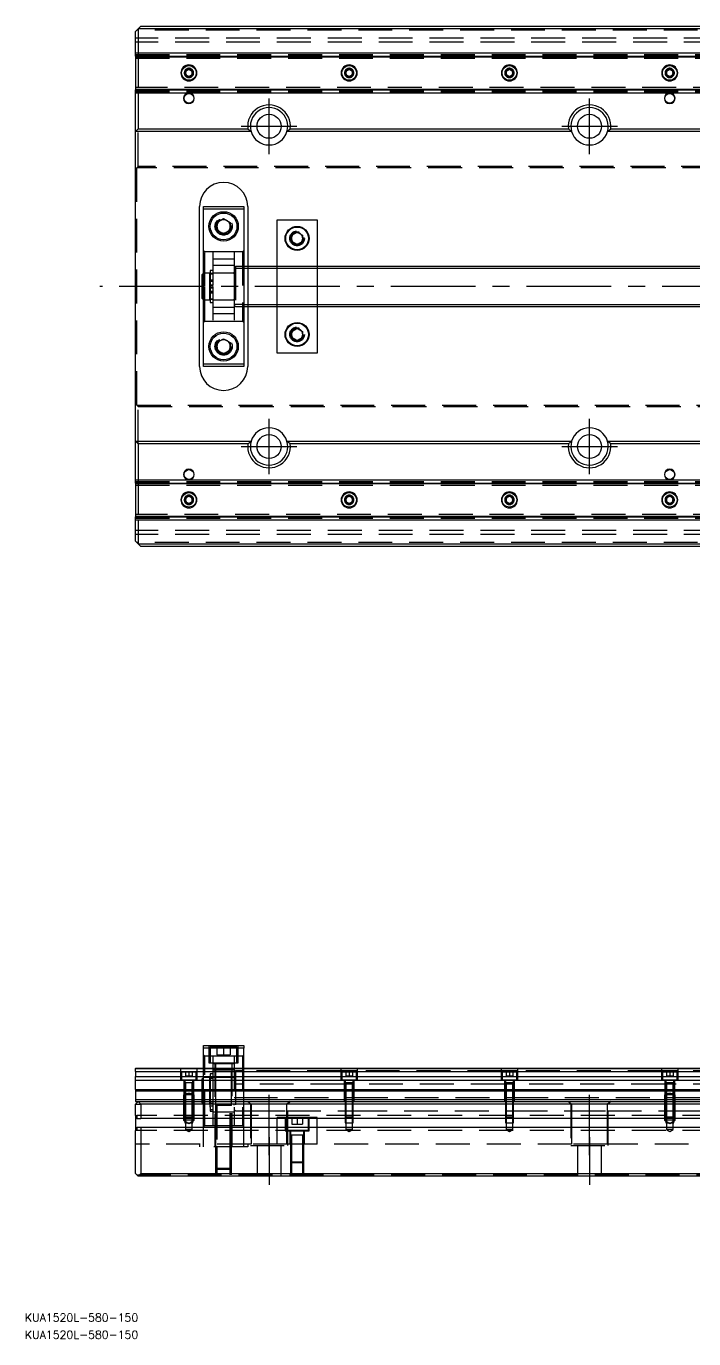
# Model space of a CAD drawing. Extents: x -41 to 914, y -394 to 111.
# Drawn here: x -40.9 to 209, y -394.4 to 97.5 of the extents above; entities that cross this region are included whole.
import ezdxf

# ---------------------------------------------------------------- set-up
doc = ezdxf.new("R2010")
doc.units = 0
doc.linetypes.add('CENTER', pattern=[50.8, 31.75, -6.35, 6.35, -6.35])
doc.linetypes.add('DASHED', pattern=[19.05, 12.7, -6.35])
doc.layers.get('0').update_dxf_attribs({"linetype": 'CONTINUOUS'})
doc.layers.add('CENTER', color=1, linetype='CENTER')
doc.styles.get("Standard").update_dxf_attribs({"font": 'txt.shx', "height": 3, "bigfont": 'bigfont.shx'})

# ---------------------------------------------------------------- blocks, each defined once
blk = doc.blocks.new('*U2')
at = {"color": 7, "linetype": 'CONTINUOUS'}
blk.add_text('KUA1520L-580-150', height=3, dxfattribs=at).set_placement((-41.41, -394.38))
blk = doc.blocks.new('*U3')
at = {"color": 7, "linetype": 'CONTINUOUS'}
blk.add_text('KUA1520L-580-150', height=3, dxfattribs=at).set_placement((-41.41, -387.95))

msp = doc.modelspace()

# ---------------------------------------------------------------- linework, layer by layer
at = {"color": 7, "linetype": 'CONTINUOUS'}
for p, q in [((1, 96.5), (0, 95.5)), ((0, 87.5), (0, 95.5)), ((2, 97.5), (1, 96.5)), ((1, 96.5), (1, 87.5)), ((215, 96.5), (1, 96.5)), ((2, 97.5), (215, 97.5)), ((0, 86.32), (0, 87.5)), ((0, 87.5), (215, 87.5)), ((0, 86.32), (215, 86.32)), ((0, 86.32), (0, 86.1)), ((0, 86.1), (0, 73.9)), ((0, 86.1), (215, 86.1)), ((18.75, 80.72), (20, 81.44)), ((18.75, 79.28), (18.75, 80.72)), ((20, 78.56), (18.75, 79.28)), ((20, 81.44), (21.25, 80.72)), ((21.25, 79.28), (20, 78.56)), ((21.25, 80.72), (21.25, 79.28)), ((78.75, 80.72), (80, 81.44)), ((78.75, 79.28), (78.75, 80.72)), ((80, 78.56), (78.75, 79.28)), ((80, 81.44), (81.25, 80.72)), ((81.25, 79.28), (80, 78.56)), ((81.25, 80.72), (81.25, 79.28)), ((138.75, 80.72), (140, 81.44)), ((138.75, 79.28), (138.75, 80.72)), ((140, 78.56), (138.75, 79.28)), ((140, 81.44), (141.25, 80.72)), ((141.25, 79.28), (140, 78.56)), ((141.25, 80.72), (141.25, 79.28)), ((198.75, 80.72), (200, 81.44)), ((198.75, 79.28), (198.75, 80.72)), ((200, 78.56), (198.75, 79.28)), ((200, 81.44), (201.25, 80.72)), ((201.25, 79.28), (200, 78.56)), ((201.25, 80.72), (201.25, 79.28)), ((0, 73.9), (215, 73.9)), ((0, 73.9), (0, 73.68)), ((0, 72.5), (0, 73.68)), ((0, 73.68), (215, 73.68)), ((0, 58), (0, 72.5)), ((0, 72.5), (215, 72.5)), ((1, 72.5), (1, 59)), ((0, 58), (1, 59)), ((0, -58), (0, 58)), ((43.29, 58), (0, 58)), ((1, 59), (42.06, 59)), ((42.06, 59), (43.29, 58)), ((56.71, 58), (57.94, 59)), ((163.29, 58), (56.71, 58)), ((57.94, 59), (162.06, 59)), ((163.29, 58), (162.06, 59)), ((176.71, 58), (177.94, 59)), ((215, 58), (176.71, 58)), ((177.94, 59), (215, 59)), ((24, -30), (24, 30)), ((25.5, 29), (25.5, 30)), ((25.5, 30), (40.5, 30)), ((40.5, 30), (40.5, 29)), ((42, 30), (42, 7.5)), ((25.5, -29), (25.5, 29)), ((40.5, 29), (25.5, 29)), ((30.5, 23.94), (33, 25.39)), ((33, 25.39), (35.5, 23.94)), ((40.5, 29), (40.5, -29)), ((53, 7.5), (53, 25)), ((53, 25), (68, 25)), ((68, 25), (68, 7.5)), ((30.5, 21.06), (30.5, 23.94)), ((33, 19.61), (30.5, 21.06)), ((35.5, 21.06), (33, 19.61)), ((35.5, 23.94), (35.5, 21.06)), ((58.5, 19.15), (60.5, 20.31)), ((60.5, 20.31), (62.5, 19.15)), ((58.5, 16.85), (58.5, 19.15)), ((60.5, 15.69), (58.5, 16.85)), ((62.5, 16.85), (60.5, 15.69)), ((62.5, 19.15), (62.5, 16.85)), ((25.5, 5), (25, 4.5)), ((215, 7.5), (40.5, 7.5)), ((25, -4.5), (25, 4.5)), ((25, -4.5), (25.5, -5)), ((40.5, -7.5), (215, -7.5)), ((42, -7.5), (42, -30)), ((53, -25), (53, -7.5)), ((68, -7.5), (68, -25)), ((30.5, -21.06), (33, -19.61)), ((33, -19.61), (35.5, -21.06)), ((58.5, -16.85), (60.5, -15.69)), ((58.5, -19.15), (58.5, -16.85)), ((60.5, -20.31), (58.5, -19.15)), ((60.5, -15.69), (62.5, -16.85)), ((62.5, -19.15), (60.5, -20.31)), ((62.5, -16.85), (62.5, -19.15)), ((30.5, -23.94), (30.5, -21.06)), ((33, -25.39), (30.5, -23.94)), ((35.5, -23.94), (33, -25.39)), ((35.5, -21.06), (35.5, -23.94)), ((25.5, -30), (25.5, -29)), ((25.5, -29), (40.5, -29)), ((40.5, -29), (40.5, -30)), ((68, -25), (53, -25)), ((40.5, -30), (25.5, -30)), ((0, -58), (43.29, -58)), ((1, -59), (0, -58)), ((0, -72.5), (0, -58)), ((42.06, -59), (1, -59)), ((1, -59), (1, -72.5)), ((42.06, -59), (43.29, -58)), ((56.71, -58), (163.29, -58)), ((57.94, -59), (56.71, -58)), ((162.06, -59), (57.94, -59)), ((162.06, -59), (163.29, -58)), ((176.71, -58), (215, -58)), ((177.94, -59), (176.71, -58)), ((215, -59), (177.94, -59)), ((0, -73.68), (0, -72.5)), ((0, -72.5), (215, -72.5)), ((0, -73.68), (0, -73.9)), ((0, -73.68), (215, -73.68)), ((0, -73.9), (0, -86.1)), ((0, -73.9), (215, -73.9)), ((18.75, -79.28), (20, -78.56)), ((20, -78.56), (21.25, -79.28)), ((78.75, -79.28), (80, -78.56)), ((80, -78.56), (81.25, -79.28)), ((138.75, -79.28), (140, -78.56)), ((140, -78.56), (141.25, -79.28)), ((198.75, -79.28), (200, -78.56)), ((200, -78.56), (201.25, -79.28)), ((18.75, -80.72), (18.75, -79.28)), ((20, -81.44), (18.75, -80.72)), ((21.25, -80.72), (20, -81.44)), ((21.25, -79.28), (21.25, -80.72)), ((78.75, -80.72), (78.75, -79.28)), ((80, -81.44), (78.75, -80.72)), ((81.25, -80.72), (80, -81.44)), ((81.25, -79.28), (81.25, -80.72)), ((138.75, -80.72), (138.75, -79.28)), ((140, -81.44), (138.75, -80.72)), ((141.25, -80.72), (140, -81.44)), ((141.25, -79.28), (141.25, -80.72)), ((198.75, -80.72), (198.75, -79.28)), ((200, -81.44), (198.75, -80.72)), ((201.25, -80.72), (200, -81.44)), ((201.25, -79.28), (201.25, -80.72)), ((0, -86.1), (0, -86.32)), ((0, -86.1), (215, -86.1)), ((0, -87.5), (0, -86.32)), ((0, -86.32), (215, -86.32)), ((0, -95.5), (0, -87.5)), ((0, -87.5), (215, -87.5)), ((1, -87.5), (1, -96.5)), ((0, -95.5), (1, -96.5)), ((1, -96.5), (2, -97.5)), ((1, -96.5), (215, -96.5)), ((215, -97.5), (2, -97.5)), ((25.5, -285.51), (25.5, -284.51)), ((25.5, -284.51), (40.5, -284.51)), ((40.5, -284.51), (40.5, -285.51)), ((25.5, -293.01), (25.5, -285.51)), ((40.5, -285.51), (25.5, -285.51)), ((40.5, -293.01), (40.5, -285.51)), ((0, -293.01), (0, -293.14)), ((0, -293.01), (221.5, -293.01)), ((0, -293.14), (221.5, -293.14)), ((0, -294.22), (0, -293.14)), ((0, -294.22), (221.5, -294.22)), ((0, -294.22), (0, -296.09)), ((0, -297.44), (0, -296.09)), ((0, -296.09), (221.5, -296.09)), ((0, -300.92), (0, -297.44)), ((0, -297.44), (221.5, -297.44)), ((0, -300.92), (221.5, -300.92)), ((0, -300.92), (0, -301.51)), ((0, -301.51), (0, -304.71)), ((0, -301.51), (221.5, -301.51)), ((0, -304.71), (580, -304.71)), ((0, -304.71), (0, -305.51)), ((0, -306.51), (1, -305.51)), ((0, -305.51), (1, -305.51)), ((0, -310.66), (0, -306.51)), ((1, -305.51), (579, -305.51)), ((1, -305.51), (2, -306.51)), ((2, -306.51), (2, -311.81)), ((578, -306.51), (2, -306.51)), ((0, -310.66), (0, -311.81)), ((0, -310.66), (0.5, -310.66)), ((0, -311.81), (0, -315.21)), ((0.5, -311.81), (0, -311.81)), ((0.5, -310.66), (0.5, -311.81)), ((0.5, -311.81), (2, -311.81)), ((578, -311.81), (2, -311.81)), ((0, -315.21), (0, -316.36)), ((0, -315.21), (0.5, -315.21)), ((0.5, -316.36), (0, -316.36)), ((0, -332.51), (0, -316.36)), ((2, -315.21), (0.5, -315.21)), ((0.5, -315.21), (0.5, -316.36)), ((578, -315.21), (2, -315.21)), ((2, -315.21), (2, -332.51)), ((1, -333.51), (0, -332.51)), ((2, -332.51), (1, -333.51)), ((579, -333.51), (1, -333.51)), ((2, -332.51), (578, -332.51))]:
    msp.add_line(p, q, dxfattribs=at)
at = {"color": 3, "linetype": 'DASHED'}
for p, q in [((229.5, 96), (0.5, 96)), ((580, 93), (0, 93)), ((580, 91.5), (0, 91.5)), ((0, 86.91), (215, 86.91)), ((0, 86.7), (580, 86.7)), ((0, 86.26), (221.5, 86.26)), ((0, 85.5), (221.5, 85.5)), ((1, 87.5), (1, 72.5)), ((21.48, 80.26), (21.5, 80)), ((78.5, 80), (78.52, 80.22)), ((138.5, 80), (138.52, 80.22)), ((198.5, 80), (198.52, 80.22)), ((221.5, 74.5), (0, 74.5)), ((0, 73.74), (221.5, 73.74)), ((0, 73.3), (580, 73.3)), ((0, 73.09), (215, 73.09)), ((1, 45), (1, 59)), ((1, 45), (0.5, 44.5)), ((0.5, -44.5), (0.5, 44.5)), ((579.5, 44.5), (0.5, 44.5)), ((579, 45), (1, 45)), ((35.98, 22.86), (36, 22.5)), ((62.98, 18.29), (63, 18)), ((26, 13), (25.5, 13.5)), ((29, 13), (26, 13)), ((26, 0), (26, 13)), ((37, 13), (29, 13)), ((29, 13), (29, 0)), ((37, 10.2), (29, 10.2)), ((40, 13), (37, 13)), ((37, 13), (37, 0)), ((40.5, 13.5), (40, 13)), ((40, 13), (40, -13)), ((27.85, 5), (25.5, 5)), ((27.85, -5), (27.85, 5)), ((29, 6), (28, 6)), ((28, 6), (28, -6)), ((37, 7.8), (29, 7.8)), ((36.7, 5), (29, 5)), ((37, 5), (36.7, 5)), ((37.5, 7.5), (37, 7)), ((40.5, 6.75), (37, 6.75)), ((40.5, 7.5), (37.5, 7.5)), ((37.5, 7.5), (37.5, -7.5)), ((42, 7.5), (42, 2.5)), ((53, 2.5), (53, 7.5)), ((68, 7.5), (68, 2.5)), ((26, -13), (26, 0)), ((28, 4.8), (27.85, 4.8)), ((29, 4.8), (28, 4.8)), ((29, 4.65), (28, 4.65)), ((29, 2.4), (28, 2.4)), ((28, 2.34), (29, 2.34)), ((29, 1.8), (28, 1.8)), ((28, 0.6), (29, 0.6)), ((28, 0.3), (29, 0.3)), ((29, 0), (29, -13)), ((37, 0), (37, -13)), ((42, 2.5), (42, -2.5)), ((53, -2.5), (53, 2.5)), ((68, 2.5), (68, -2.5)), ((27.85, -4.8), (28, -4.8)), ((28, -0.3), (29, -0.3)), ((29, -0.6), (28, -0.6)), ((28, -1.8), (29, -1.8)), ((29, -2.34), (28, -2.34)), ((28, -2.4), (29, -2.4)), ((28, -4.65), (29, -4.65)), ((28, -4.8), (29, -4.8)), ((42, -2.5), (42, -7.5)), ((53, -7.5), (53, -2.5)), ((68, -2.5), (68, -7.5)), ((25.5, -5), (27.85, -5)), ((28, -6), (29, -6)), ((29, -5), (36.7, -5)), ((29, -7.8), (37, -7.8)), ((36.7, -5), (37, -5)), ((40.5, -6.75), (37, -6.75)), ((37, -7), (37.5, -7.5)), ((37.5, -7.5), (40.5, -7.5)), ((25.5, -13.5), (26, -13)), ((26, -13), (29, -13)), ((29, -10.2), (37, -10.2)), ((29, -13), (37, -13)), ((37, -13), (40, -13)), ((40, -13), (40.5, -13.5)), ((58, -18), (58.02, -17.7)), ((30, -22.5), (30.02, -22.15)), ((0.5, -44.5), (1, -45)), ((0.5, -44.5), (579.5, -44.5)), ((1, -59), (1, -45)), ((1, -45), (579, -45)), ((0, -73.09), (215, -73.09)), ((0, -73.3), (580, -73.3)), ((0, -73.74), (221.5, -73.74)), ((1, -72.5), (1, -87.5)), ((0, -74.5), (221.5, -74.5)), ((18.5, -80), (18.52, -79.75)), ((78.5, -80), (78.52, -79.75)), ((138.5, -80), (138.52, -79.75)), ((198.5, -80), (198.52, -79.75)), ((221.5, -85.5), (0, -85.5)), ((0, -86.26), (221.5, -86.26)), ((0, -86.7), (580, -86.7)), ((0, -86.91), (215, -86.91)), ((580, -91.5), (0, -91.5)), ((580, -93), (0, -93)), ((229.5, -96), (0.5, -96)), ((27.5, -284.51), (27.5, -291.01)), ((28, -285.01), (28, -291.01)), ((38, -285.01), (28, -285.01)), ((30.5, -285.01), (30.5, -288.01)), ((33, -285.01), (33, -288.01)), ((35.5, -285.01), (35.5, -288.01)), ((38, -291.01), (38, -285.01)), ((38.5, -291.01), (38.5, -284.51)), ((26, -288.51), (25.5, -288.01)), ((29, -288.51), (26, -288.51)), ((26, -314.51), (26, -288.51)), ((37, -288.51), (29, -288.51)), ((29, -288.51), (29, -291.01)), ((30.5, -288.01), (33, -288.01)), ((33, -288.01), (35.5, -288.01)), ((37, -288.51), (37, -314.51)), ((40, -288.51), (37, -288.51)), ((40.5, -288.01), (40, -288.51)), ((40, -288.51), (40, -314.51)), ((17, -297.51), (17, -293.01)), ((17.25, -294.51), (17.25, -297.51)), ((22.75, -294.51), (17.25, -294.51)), ((18.75, -294.51), (18.75, -295.81)), ((20, -294.51), (20, -295.81)), ((21.25, -294.51), (21.25, -295.81)), ((22.75, -297.51), (22.75, -294.51)), ((23, -293.01), (23, -297.51)), ((25.5, -305.51), (25.5, -293.01)), ((27.5, -291.01), (38.5, -291.01)), ((29, -295.06), (28, -295.06)), ((28, -295.06), (28, -305.51)), ((29, -291.01), (29, -293.01)), ((37, -291.31), (29, -291.31)), ((29, -293.01), (29, -305.51)), ((30, -293.71), (29, -293.71)), ((29.75, -291.01), (29.75, -322.51)), ((30, -291.01), (30, -293.01)), ((30, -293.01), (30, -305.51)), ((37, -293.71), (30, -293.71)), ((36, -307.01), (36, -291.01)), ((36.25, -322.51), (36.25, -291.01)), ((37.5, -294.01), (37, -294.51)), ((40.5, -294.01), (37.5, -294.01)), ((37.5, -294.01), (37.5, -309.01)), ((40.5, -305.51), (40.5, -293.01)), ((77, -294.01), (40.5, -294.01)), ((77, -297.51), (77, -293.01)), ((83, -294.01), (77, -294.01)), ((77.25, -294.51), (77.25, -297.51)), ((82.75, -294.51), (77.25, -294.51)), ((78.75, -294.51), (78.75, -295.81)), ((80, -294.51), (80, -295.81)), ((81.25, -294.51), (81.25, -295.81)), ((82.75, -297.51), (82.75, -294.51)), ((83, -293.01), (83, -297.51)), ((137, -294.01), (83, -294.01)), ((137, -297.51), (137, -293.01)), ((143, -294.01), (137, -294.01)), ((137.25, -294.51), (137.25, -297.51)), ((142.75, -294.51), (137.25, -294.51)), ((138.75, -294.51), (138.75, -295.81)), ((140, -294.51), (140, -295.81)), ((141.25, -294.51), (141.25, -295.81)), ((142.75, -297.51), (142.75, -294.51)), ((143, -293.01), (143, -297.51)), ((197, -294.01), (143, -294.01)), ((197, -297.51), (197, -293.01)), ((203, -294.01), (197, -294.01)), ((197.25, -294.51), (197.25, -297.51)), ((202.75, -294.51), (197.25, -294.51)), ((198.75, -294.51), (198.75, -295.81)), ((200, -294.51), (200, -295.81)), ((201.25, -294.51), (201.25, -295.81)), ((202.75, -297.51), (202.75, -294.51)), ((203, -293.01), (203, -297.51)), ((221.5, -294.01), (203, -294.01)), ((23, -297.51), (17, -297.51)), ((18.25, -305.51), (18.25, -297.51)), ((18.5, -297.51), (18.5, -298.51)), ((18.5, -298.5), (18.5, -298.51)), ((21.5, -298.51), (18.5, -298.51)), ((18.5, -298.51), (18.5, -298.51)), ((18.5, -298.51), (18.5, -305.51)), ((20, -298.51), (18.5, -298.51)), ((18.75, -295.81), (20, -295.81)), ((18.75, -298.51), (18.75, -305.51)), ((20, -295.81), (21.25, -295.81)), ((21.5, -298.51), (20, -298.51)), ((21.25, -305.51), (21.25, -298.51)), ((21.5, -298.51), (21.5, -297.51)), ((21.5, -298.51), (21.5, -298.5)), ((21.5, -298.51), (21.5, -298.51)), ((21.5, -305.51), (21.5, -298.51)), ((21.75, -297.51), (21.75, -305.51)), ((25.5, -296.51), (25, -297.01)), ((25, -305.51), (25, -297.01)), ((27.85, -296.51), (25.5, -296.51)), ((27.85, -305.51), (27.85, -296.51)), ((28, -296.71), (27.85, -296.71)), ((29, -296.71), (28, -296.71)), ((29, -296.86), (28, -296.86)), ((30, -296.51), (29, -296.51)), ((36.7, -296.51), (30, -296.51)), ((37, -296.51), (36.7, -296.51)), ((40.5, -299.01), (37, -299.01)), ((78.25, -299.01), (40.5, -299.01)), ((83, -297.51), (77, -297.51)), ((78.25, -305.51), (78.25, -297.51)), ((78.5, -299.01), (78.25, -299.01)), ((78.5, -297.51), (78.5, -298.51)), ((78.5, -298.5), (78.5, -298.51)), ((78.5, -298.51), (78.5, -298.51)), ((78.5, -298.51), (78.5, -305.51)), ((80, -298.51), (78.5, -298.51)), ((78.75, -299.01), (78.5, -299.01)), ((78.75, -295.81), (80, -295.81)), ((78.75, -298.51), (78.75, -305.51)), ((81.25, -299.01), (78.75, -299.01)), ((80, -295.81), (81.25, -295.81)), ((81.5, -298.51), (80, -298.51)), ((81.25, -305.51), (81.25, -298.51)), ((81.5, -299.01), (81.25, -299.01)), ((81.5, -298.51), (81.5, -297.51)), ((81.5, -298.51), (81.5, -298.5)), ((81.5, -298.51), (81.5, -298.51)), ((81.5, -305.51), (81.5, -298.51)), ((81.75, -299.01), (81.5, -299.01)), ((81.75, -297.51), (81.75, -305.51)), ((138.25, -299.01), (81.75, -299.01)), ((143, -297.51), (137, -297.51)), ((138.25, -305.51), (138.25, -297.51)), ((138.5, -299.01), (138.25, -299.01)), ((138.5, -297.51), (138.5, -298.51)), ((138.5, -298.5), (138.5, -298.51)), ((140, -298.51), (138.5, -298.51)), ((138.5, -298.51), (138.5, -305.51)), ((138.5, -298.51), (138.5, -298.51)), ((141.5, -298.51), (138.5, -298.51)), ((138.75, -299.01), (138.5, -299.01)), ((138.75, -295.81), (140, -295.81)), ((138.75, -298.51), (138.75, -305.51)), ((141.25, -299.01), (138.75, -299.01)), ((140, -295.81), (141.25, -295.81)), ((141.5, -298.51), (140, -298.51)), ((141.25, -305.51), (141.25, -298.51)), ((141.5, -299.01), (141.25, -299.01)), ((141.5, -298.51), (141.5, -297.51)), ((141.5, -298.51), (141.5, -298.5)), ((141.5, -305.51), (141.5, -298.51)), ((141.5, -298.51), (141.5, -298.51)), ((141.75, -299.01), (141.5, -299.01)), ((141.75, -297.51), (141.75, -305.51)), ((198.25, -299.01), (141.75, -299.01)), ((203, -297.51), (197, -297.51)), ((198.25, -305.51), (198.25, -297.51)), ((198.5, -299.01), (198.25, -299.01)), ((198.5, -297.51), (198.5, -298.51)), ((198.5, -298.5), (198.5, -298.51)), ((201.5, -298.51), (198.5, -298.51)), ((198.5, -298.51), (198.5, -298.51)), ((198.5, -298.51), (198.5, -305.51)), ((200, -298.51), (198.5, -298.51)), ((198.75, -299.01), (198.5, -299.01)), ((198.75, -295.81), (200, -295.81)), ((198.75, -298.51), (198.75, -305.51)), ((201.25, -299.01), (198.75, -299.01)), ((200, -295.81), (201.25, -295.81)), ((201.5, -298.51), (200, -298.51)), ((201.25, -305.51), (201.25, -298.51)), ((201.5, -299.01), (201.25, -299.01)), ((201.5, -298.51), (201.5, -297.51)), ((201.5, -298.51), (201.5, -298.5)), ((201.5, -298.51), (201.5, -298.51)), ((201.5, -305.51), (201.5, -298.51)), ((201.75, -299.01), (201.5, -299.01)), ((201.75, -297.51), (201.75, -305.51)), ((221.5, -299.01), (201.75, -299.01)), ((0, -301.51), (221.5, -301.51)), ((18, -303.01), (18, -305.51)), ((18.25, -303.01), (18, -303.01)), ((18.5, -303.01), (18.25, -303.01)), ((18.75, -303.01), (18.5, -303.01)), ((21.25, -303.01), (18.75, -303.01)), ((20.06, -302.51), (19.94, -302.51)), ((21.5, -303.01), (21.25, -303.01)), ((21.75, -303.01), (21.5, -303.01)), ((22, -303.01), (21.75, -303.01)), ((22, -305.51), (22, -303.01)), ((37, -304.01), (40.5, -304.01)), ((40.5, -304.01), (78.25, -304.01)), ((78.25, -304.01), (78.5, -304.01)), ((78.5, -304.01), (78.75, -304.01)), ((78.75, -304.01), (81.25, -304.01)), ((81.25, -304.01), (81.5, -304.01)), ((81.5, -304.01), (81.75, -304.01)), ((81.75, -304.01), (138.25, -304.01)), ((138.25, -304.01), (138.5, -304.01)), ((138.5, -304.01), (138.75, -304.01)), ((138.75, -304.01), (141.25, -304.01)), ((141.25, -304.01), (141.5, -304.01)), ((141.5, -304.01), (141.75, -304.01)), ((141.75, -304.01), (198, -304.01)), ((198, -303.01), (198, -305.51)), ((198.25, -303.01), (198, -303.01)), ((198, -304.01), (198.25, -304.01)), ((198.5, -303.01), (198.25, -303.01)), ((198.25, -304.01), (198.5, -304.01)), ((198.75, -303.01), (198.5, -303.01)), ((198.5, -304.01), (198.75, -304.01)), ((201.25, -303.01), (198.75, -303.01)), ((198.75, -304.01), (201.25, -304.01)), ((200.06, -302.51), (199.94, -302.51)), ((201.5, -303.01), (201.25, -303.01)), ((201.25, -304.01), (201.5, -304.01)), ((201.75, -303.01), (201.5, -303.01)), ((201.5, -304.01), (201.75, -304.01)), ((202, -303.01), (201.75, -303.01)), ((201.75, -304.01), (202, -304.01)), ((202, -305.51), (202, -303.01)), ((202, -304.01), (258, -304.01)), ((0, -306.51), (2, -306.51)), ((18, -305.51), (18, -311.81)), ((18.5, -305.51), (18.5, -311.26)), ((18.5, -305.51), (18.5, -311.26)), ((18.75, -305.51), (18.75, -311.51)), ((21.25, -311.51), (21.25, -305.51)), ((21.5, -311.26), (21.5, -305.51)), ((21.5, -311.26), (21.5, -305.51)), ((22, -311.81), (22, -305.51)), ((25, -306.01), (25, -305.51)), ((25, -306.01), (25.5, -306.51)), ((25.5, -311.81), (25.5, -305.51)), ((27.85, -306.51), (27.85, -305.51)), ((27.85, -306.31), (28, -306.31)), ((28, -305.51), (28, -306.28)), ((28, -306.15), (29, -306.15)), ((28, -306.15), (29, -306.15)), ((28, -307.59), (28, -306.28)), ((28, -306.31), (29, -306.31)), ((29, -307.24), (28, -307.24)), ((28, -307.59), (28, -309.02)), ((28, -308.44), (29, -308.44)), ((28, -309.02), (28, -309.15)), ((28, -309.15), (29, -309.15)), ((29, -305.51), (29, -311.81)), ((29, -309.31), (30, -309.31)), ((30, -305.51), (30, -307.01)), ((30, -307), (30, -307.01)), ((36, -307.01), (30, -307.01)), ((36, -307.01), (30, -307.01)), ((30, -307.01), (30, -311.81)), ((30, -307.01), (30, -307.01)), ((30, -309.31), (37, -309.31)), ((30.5, -307.01), (30.5, -322.51)), ((35.5, -322.51), (35.5, -307.01)), ((36, -322.51), (36, -307)), ((37, -308.51), (37.5, -309.01)), ((37.5, -309.01), (40.5, -309.01)), ((40.5, -311.81), (40.5, -305.51)), ((40.5, -309.01), (43.29, -309.01)), ((42, -305.51), (43, -306.51)), ((42.06, -305.51), (43.29, -306.51)), ((43, -306.51), (43, -322.01)), ((43.29, -306.51), (43.29, -311.81)), ((43.29, -309.01), (56.71, -309.01)), ((57.94, -305.51), (56.71, -306.51)), ((56.71, -311.81), (56.71, -306.51)), ((56.71, -309.01), (78.5, -309.01)), ((57, -306.51), (58, -305.51)), ((57, -322.01), (57, -306.51)), ((78.5, -305.51), (78.5, -311.26)), ((78.5, -305.51), (78.5, -311.26)), ((78.5, -309.01), (78.75, -309.01)), ((78.75, -305.51), (78.75, -311.51)), ((78.75, -309.01), (81.25, -309.01)), ((81.25, -311.51), (81.25, -305.51)), ((81.25, -309.01), (81.5, -309.01)), ((81.5, -311.26), (81.5, -305.51)), ((81.5, -311.26), (81.5, -305.51)), ((81.5, -309.01), (138.5, -309.01)), ((138.5, -305.51), (138.5, -311.26)), ((138.5, -305.51), (138.5, -311.26)), ((138.5, -309.01), (138.75, -309.01)), ((138.75, -305.51), (138.75, -311.51)), ((138.75, -309.01), (141.25, -309.01)), ((141.25, -311.51), (141.25, -305.51)), ((141.25, -309.01), (141.5, -309.01)), ((141.5, -311.26), (141.5, -305.51)), ((141.5, -311.26), (141.5, -305.51)), ((141.5, -309.01), (163.29, -309.01)), ((162, -305.51), (163, -306.51)), ((162.06, -305.51), (163.29, -306.51)), ((163, -306.51), (163, -322.01)), ((163.29, -306.51), (163.29, -311.81)), ((163.29, -309.01), (176.71, -309.01)), ((177.94, -305.51), (176.71, -306.51)), ((176.71, -311.81), (176.71, -306.51)), ((176.71, -309.01), (198, -309.01)), ((177, -306.51), (178, -305.51)), ((177, -322.01), (177, -306.51)), ((198, -305.51), (198, -311.81)), ((198, -309.01), (198.5, -309.01)), ((198.5, -305.51), (198.5, -311.26)), ((198.5, -305.51), (198.5, -311.26)), ((198.5, -309.01), (198.75, -309.01)), ((198.75, -305.51), (198.75, -311.51)), ((198.75, -309.01), (201.25, -309.01)), ((201.25, -311.51), (201.25, -305.51)), ((201.25, -309.01), (201.5, -309.01)), ((201.5, -311.26), (201.5, -305.51)), ((201.5, -311.26), (201.5, -305.51)), ((201.5, -309.01), (202, -309.01)), ((202, -311.81), (202, -305.51)), ((202, -309.01), (258, -309.01)), ((579.5, -310.66), (0.5, -310.66)), ((18, -311.81), (18, -311.88)), ((18, -311.88), (18, -312.51)), ((18, -311.88), (18.17, -312.51)), ((18.5, -311.88), (18, -311.88)), ((18, -312.51), (20, -313.66)), ((22, -312.51), (18, -312.51)), ((18.5, -311.26), (18.75, -311.51)), ((18.5, -311.26), (18.5, -311.81)), ((18.5, -311.26), (21.5, -311.26)), ((18.5, -311.81), (18.5, -313.51)), ((21.5, -311.88), (18.5, -311.88)), ((18.5, -313.51), (21.5, -313.51)), ((18.75, -311.51), (18.75, -313.51)), ((21.25, -311.51), (18.75, -311.51)), ((18.75, -313.51), (18.75, -316.01)), ((20, -313.66), (22, -312.51)), ((21.25, -311.51), (21.5, -311.26)), ((21.25, -313.51), (21.25, -311.51)), ((21.25, -316.01), (21.25, -313.51)), ((21.5, -311.81), (21.5, -311.26)), ((21.5, -313.51), (21.5, -311.81)), ((22, -311.88), (21.5, -311.88)), ((21.83, -312.51), (22, -311.88)), ((22, -311.88), (22, -311.81)), ((22, -312.51), (22, -311.88)), ((25.5, -315.21), (25.5, -311.81)), ((25.5, -315.01), (26, -314.51)), ((26, -314.51), (29, -314.51)), ((29, -311.71), (37, -311.71)), ((29, -311.81), (29, -314.51)), ((29, -314.51), (30, -314.51)), ((30, -311.81), (30, -315.21)), ((30, -314.51), (37, -314.51)), ((37, -314.51), (40, -314.51)), ((40, -314.51), (40.5, -315.01)), ((40.5, -315.21), (40.5, -311.81)), ((43.29, -311.81), (43.29, -315.21)), ((56.71, -311.51), (53, -311.51)), ((53, -311.81), (53, -311.51)), ((53, -315.21), (53, -311.81)), ((56, -311.51), (56, -316.51)), ((56.25, -311.51), (56.25, -311.81)), ((56.25, -311.81), (56.25, -315.21)), ((68, -311.51), (56.71, -311.51)), ((56.71, -315.21), (56.71, -311.81)), ((58.5, -311.51), (58.5, -314.01)), ((58.5, -314.01), (60.5, -314.01)), ((60.5, -311.51), (60.5, -314.01)), ((60.5, -314.01), (62.5, -314.01)), ((62.5, -311.51), (62.5, -314.01)), ((64.75, -311.81), (64.75, -311.51)), ((64.75, -315.21), (64.75, -311.81)), ((65, -316.51), (65, -311.51)), ((68, -311.81), (68, -311.51)), ((68, -315.21), (68, -311.81)), ((78.5, -311.26), (78.75, -311.51)), ((78.5, -311.26), (78.5, -311.81)), ((78.5, -311.26), (81.5, -311.26)), ((78.5, -311.81), (78.5, -313.51)), ((78.5, -313.51), (81.5, -313.51)), ((78.75, -311.51), (78.75, -313.51)), ((81.25, -311.51), (78.75, -311.51)), ((78.75, -313.51), (78.75, -316.01)), ((81.25, -311.51), (81.5, -311.26)), ((81.25, -313.51), (81.25, -311.51)), ((81.25, -316.01), (81.25, -313.51)), ((81.5, -311.81), (81.5, -311.26)), ((81.5, -313.51), (81.5, -311.81)), ((138.5, -311.26), (138.75, -311.51)), ((138.5, -311.26), (138.5, -311.81)), ((138.5, -311.26), (141.5, -311.26)), ((138.5, -311.81), (138.5, -313.51)), ((138.5, -313.51), (141.5, -313.51)), ((138.75, -311.51), (138.75, -313.51)), ((141.25, -311.51), (138.75, -311.51)), ((138.75, -313.51), (138.75, -316.01)), ((141.25, -311.51), (141.5, -311.26)), ((141.25, -313.51), (141.25, -311.51)), ((141.25, -316.01), (141.25, -313.51)), ((141.5, -311.81), (141.5, -311.26)), ((141.5, -313.51), (141.5, -311.81)), ((163.29, -311.81), (163.29, -315.21)), ((176.71, -315.21), (176.71, -311.81)), ((198, -311.81), (198, -311.88)), ((198, -311.88), (198, -312.51)), ((198, -311.88), (198.17, -312.51)), ((198.5, -311.88), (198, -311.88)), ((198, -312.51), (200, -313.66)), ((202, -312.51), (198, -312.51)), ((198.5, -311.26), (198.75, -311.51)), ((198.5, -311.26), (198.5, -311.81)), ((198.5, -311.26), (201.5, -311.26)), ((198.5, -311.81), (198.5, -313.51)), ((201.5, -311.88), (198.5, -311.88)), ((198.5, -313.51), (201.5, -313.51)), ((198.75, -311.51), (198.75, -313.51)), ((201.25, -311.51), (198.75, -311.51)), ((198.75, -313.51), (198.75, -316.01)), ((200, -313.66), (202, -312.51)), ((201.25, -311.51), (201.5, -311.26)), ((201.25, -313.51), (201.25, -311.51)), ((201.25, -316.01), (201.25, -313.51)), ((201.5, -311.81), (201.5, -311.26)), ((201.5, -313.51), (201.5, -311.81)), ((202, -311.88), (201.5, -311.88)), ((201.83, -312.51), (202, -311.88)), ((202, -311.88), (202, -311.81)), ((202, -312.51), (202, -311.88)), ((579.5, -316.36), (0.5, -316.36)), ((18.75, -316.01), (20, -316.73)), ((21.25, -316.01), (18.75, -316.01)), ((20, -316.73), (21.25, -316.01)), ((25.5, -322.51), (25.5, -315.21)), ((30, -315.21), (30, -322.51)), ((40.5, -322.51), (40.5, -315.21)), ((43.29, -315.21), (43.29, -321.51)), ((53, -321.51), (53, -315.21)), ((56, -316.51), (65, -316.51)), ((56.25, -315.21), (56.25, -316.51)), ((56.71, -321.51), (56.71, -315.21)), ((57.75, -316.51), (57.75, -321.51)), ((58, -316.51), (58, -318.11)), ((58, -318.1), (58, -321.51)), ((63, -318.11), (58, -318.11)), ((63, -318.11), (58, -318.11)), ((58.4, -318.11), (58.4, -321.51)), ((62.6, -321.51), (62.6, -318.11)), ((63, -318.11), (63, -316.51)), ((63, -321.51), (63, -318.1)), ((63.25, -321.51), (63.25, -316.51)), ((64.75, -316.51), (64.75, -315.21)), ((68, -321.51), (68, -315.21)), ((78.75, -316.01), (80, -316.73)), ((81.25, -316.01), (78.75, -316.01)), ((80, -316.73), (81.25, -316.01)), ((138.75, -316.01), (140, -316.73)), ((141.25, -316.01), (138.75, -316.01)), ((140, -316.73), (141.25, -316.01)), ((163.29, -315.21), (163.29, -321.51)), ((176.71, -321.51), (176.71, -315.21)), ((198.75, -316.01), (200, -316.73)), ((201.25, -316.01), (198.75, -316.01)), ((200, -316.73), (201.25, -316.01)), ((43.29, -321.51), (0, -321.51)), ((24, -321.51), (24, -322.51)), ((42, -322.51), (24, -322.51)), ((30, -322.51), (30, -330.51)), ((30, -322.51), (30, -330.51)), ((30.5, -322.51), (30.5, -331.01)), ((35.5, -331.01), (35.5, -322.51)), ((36, -330.51), (36, -322.51)), ((36, -330.51), (36, -322.51)), ((42, -321.51), (42, -322.51)), ((43, -322.01), (57, -322.01)), ((56.71, -321.51), (43.29, -321.51)), ((45.5, -322.01), (45.5, -333.51)), ((54.5, -333.51), (54.5, -322.01)), ((163.29, -321.51), (56.71, -321.51)), ((58, -321.51), (58, -328.11)), ((58, -321.51), (58, -328.11)), ((58.4, -321.51), (58.4, -328.51)), ((62.6, -328.51), (62.6, -321.51)), ((63, -328.11), (63, -321.51)), ((63, -328.11), (63, -321.51)), ((163, -322.01), (177, -322.01)), ((176.71, -321.51), (163.29, -321.51)), ((165.5, -322.01), (165.5, -333.51)), ((174.5, -333.51), (174.5, -322.01)), ((283.29, -321.51), (176.71, -321.51)), ((58, -328.11), (58.4, -328.51)), ((58, -328.11), (58, -333.01)), ((58, -328.11), (63, -328.11)), ((58.4, -328.51), (58.4, -333.01)), ((62.6, -328.51), (58.4, -328.51)), ((62.6, -328.51), (63, -328.11)), ((62.6, -333.01), (62.6, -328.51)), ((63, -333.01), (63, -328.11)), ((0.5, -333.01), (579.5, -333.01)), ((30, -330.51), (30.5, -331.01)), ((30, -330.51), (30, -333.01)), ((30, -330.51), (36, -330.51)), ((30.5, -331.01), (30.5, -333.01)), ((35.5, -331.01), (30.5, -331.01)), ((35.5, -331.01), (36, -330.51)), ((35.5, -333.01), (35.5, -331.01)), ((36, -333.01), (36, -330.51))]:
    msp.add_line(p, q, dxfattribs=at)
at = {"color": 3, "linetype": 'CONTINUOUS'}
for p, q in [((215, 6.75), (40.5, 6.75)), ((40.5, -6.75), (215, -6.75))]:
    msp.add_line(p, q, dxfattribs=at)
at = {"color": 7, "linetype": 'CONTINUOUS'}
for centre, radius in [((20, 80), 2.75), ((80, 80), 2.75), ((140, 80), 2.75), ((200, 80), 2.75), ((50, 60), 4.5), ((170, 60), 4.5), ((33, 22.5), 5.5), ((33, 22.5), 5), ((60.5, 18), 4.5), ((60.5, 18), 4.25), ((60.5, -18), 4.5), ((60.5, -18), 4.25), ((33, -22.5), 5.5), ((33, -22.5), 5), ((50, -60), 4.5), ((170, -60), 4.5), ((20, -80), 2.75), ((80, -80), 2.75), ((140, -80), 2.75), ((200, -80), 2.75)]:
    msp.add_circle(centre, radius, dxfattribs=at)
at = {"color": 3, "linetype": 'DASHED'}
for centre, radius in [((20, 80), 1.5), ((80, 80), 1.5), ((140, 80), 1.5), ((200, 80), 1.5), ((33, 22.5), 3.25), ((33, 22.5), 3), ((60.5, 18), 2.75), ((60.5, 18), 2.5), ((33, -22.5), 3.25), ((33, -22.5), 3), ((60.5, -18), 2.75), ((60.5, -18), 2.5), ((20, -80), 1.5), ((80, -80), 1.5), ((140, -80), 1.5), ((200, -80), 1.5)]:
    msp.add_circle(centre, radius, dxfattribs=at)
at = {"color": 3, "linetype": 'CONTINUOUS'}
for centre in [(20, 70.5), (200, 70.5), (20, -70.5), (200, -70.5)]:
    msp.add_circle(centre, 1.83, dxfattribs=at)
at = {"color": 7, "linetype": 'CONTINUOUS'}
for centre, radius, start, end in [((20, 80), 3, 0, 180), ((20, 80), 3, 180, 0), ((80, 80), 3, 0, 180), ((80, 80), 3, 180, 0), ((140, 80), 3, 0, 180), ((140, 80), 3, 180, 0), ((200, 80), 3, 0, 180), ((200, 80), 3, 180, 0), ((20, 70.5), 2, 180, 90), ((20, 70.5), 2, 90, 180), ((200, 70.5), 2, 180, 90), ((200, 70.5), 2, 90, 180), ((50, 60), 8, 352.8192, 187.1808), ((50, 60), 7, 343.3985, 196.6015), ((170, 60), 8, 352.8192, 187.1808), ((170, 60), 7, 343.3985, 196.6015), ((50, 60), 7, 196.6015, 343.3985), ((170, 60), 7, 196.6015, 343.3985), ((33, 30), 9, 0, 180), ((33, -30), 9, 180, 0), ((50, -60), 7, 16.6015, 163.3985), ((170, -60), 7, 16.6015, 163.3985), ((50, -60), 8, 172.8192, 7.1808), ((50, -60), 7, 163.3985, 16.6015), ((170, -60), 8, 172.8192, 7.1808), ((170, -60), 7, 163.3985, 16.6015), ((20, -70.5), 2, 270, 180), ((200, -70.5), 2, 270, 180), ((20, -70.5), 2, 180, 270), ((200, -70.5), 2, 180, 270), ((20, -80), 3, 0, 180), ((80, -80), 3, 0, 180), ((140, -80), 3, 0, 180), ((200, -80), 3, 0, 180), ((20, -80), 3, 180, 0), ((80, -80), 3, 180, 0), ((140, -80), 3, 180, 0), ((200, -80), 3, 180, 0)]:
    msp.add_arc(centre, radius, start, end, dxfattribs=at)
at = {"color": 3, "linetype": 'DASHED'}
for centre, radius, start, end in [((20, 80), 1.75, 0, 180), ((20, 80), 1.75, 180, 0), ((20, 80), 1.25, 120, 180), ((20, 80), 1.25, 180, 240), ((20, 80), 1.25, 60, 120), ((20, 80), 1.25, 240, 300), ((20, 80), 1.25, 0, 60), ((20, 80), 1.25, 300, 0), ((80, 80), 1.75, 0, 180), ((80, 80), 1.75, 180, 0), ((80, 80), 1.25, 120, 180), ((80, 80), 1.25, 180, 240), ((80, 80), 1.25, 60, 120), ((80, 80), 1.25, 240, 300), ((80, 80), 1.25, 0, 60), ((80, 80), 1.25, 300, 0), ((140, 80), 1.75, 0, 180), ((140, 80), 1.75, 180, 0), ((140, 80), 1.25, 120, 180), ((140, 80), 1.25, 180, 240), ((140, 80), 1.25, 60, 120), ((140, 80), 1.25, 240, 300), ((140, 80), 1.25, 0, 60), ((140, 80), 1.25, 300, 0), ((200, 80), 1.75, 0, 180), ((200, 80), 1.75, 180, 0), ((200, 80), 1.25, 120, 180), ((200, 80), 1.25, 180, 240), ((200, 80), 1.25, 60, 120), ((200, 80), 1.25, 240, 300), ((200, 80), 1.25, 0, 60), ((200, 80), 1.25, 300, 0), ((33, 22.5), 2.5, 120, 180), ((33, 22.5), 2.5, 60, 120), ((33, 22.5), 2.5, 0, 60), ((33, 22.5), 2.5, 180, 240), ((33, 22.5), 2.5, 240, 300), ((33, 22.5), 2.5, 300, 0), ((60.5, 18), 2.1, 102.2472, 137.7528), ((60.5, 18), 2.1, 77.7528, 102.2472), ((60.5, 18), 2.1, 42.2472, 77.7528), ((60.5, 18), 2.1, 162.2472, 180), ((60.5, 18), 2.1, 180, 197.7528), ((60.5, 18), 2.1, 137.7528, 162.2472), ((60.5, 18), 2.1, 197.7528, 222.2472), ((60.5, 18), 2.1, 222.2472, 257.7528), ((60.5, 18), 2.1, 257.7528, 282.2472), ((60.5, 18), 2.1, 282.2472, 317.7528), ((60.5, 18), 2.1, 17.7528, 42.2472), ((60.5, 18), 2.1, 317.7528, 342.2472), ((60.5, 18), 2.1, 342.2472, 17.7528), ((36.7, 5.3), 0.3, 270, 360), ((36.7, -5.3), 0.3, 0, 90), ((60.5, -18), 2.1, 162.2472, 180), ((60.5, -18), 2.1, 180, 197.7528), ((60.5, -18), 2.1, 137.7528, 162.2472), ((60.5, -18), 2.1, 197.7528, 222.2472), ((60.5, -18), 2.1, 102.2472, 137.7528), ((60.5, -18), 2.1, 222.2472, 257.7528), ((60.5, -18), 2.1, 77.7528, 102.2472), ((60.5, -18), 2.1, 42.2472, 77.7528), ((60.5, -18), 2.1, 282.2472, 317.7528), ((60.5, -18), 2.1, 17.7528, 42.2472), ((60.5, -18), 2.1, 317.7528, 342.2472), ((60.5, -18), 2.1, 342.2472, 17.7528), ((33, -22.5), 2.5, 120, 180), ((33, -22.5), 2.5, 180, 240), ((33, -22.5), 2.5, 60, 120), ((33, -22.5), 2.5, 0, 60), ((33, -22.5), 2.5, 300, 0), ((60.5, -18), 2.1, 257.7528, 282.2472), ((33, -22.5), 2.5, 240, 300), ((20, -80), 1.75, 0, 180), ((80, -80), 1.75, 0, 180), ((140, -80), 1.75, 0, 180), ((200, -80), 1.75, 0, 180), ((20, -80), 1.75, 180, 0), ((20, -80), 1.25, 120, 180), ((20, -80), 1.25, 180, 240), ((20, -80), 1.25, 60, 120), ((20, -80), 1.25, 240, 300), ((20, -80), 1.25, 0, 60), ((20, -80), 1.25, 300, 0), ((80, -80), 1.75, 180, 0), ((80, -80), 1.25, 120, 180), ((80, -80), 1.25, 180, 240), ((80, -80), 1.25, 60, 120), ((80, -80), 1.25, 240, 300), ((80, -80), 1.25, 0, 60), ((80, -80), 1.25, 300, 0), ((140, -80), 1.75, 180, 0), ((140, -80), 1.25, 120, 180), ((140, -80), 1.25, 180, 240), ((140, -80), 1.25, 60, 120), ((140, -80), 1.25, 240, 300), ((140, -80), 1.25, 0, 60), ((140, -80), 1.25, 300, 0), ((200, -80), 1.75, 180, 0), ((200, -80), 1.25, 120, 180), ((200, -80), 1.25, 180, 240), ((200, -80), 1.25, 60, 120), ((200, -80), 1.25, 240, 300), ((200, -80), 1.25, 0, 60), ((200, -80), 1.25, 300, 0), ((36.7, -296.21), 0.3, 270, 360), ((19.94, -306.51), 4, 114.9511, 118.9695), ((19.94, -306.51), 4, 111.0599, 114.9511), ((19.94, -306.51), 4, 107.2682, 111.0599), ((19.94, -306.51), 4, 90, 107.2682), ((20.06, -306.51), 4, 72.7318, 90), ((20.06, -306.51), 4, 68.9401, 72.7318), ((20.06, -306.51), 4, 65.0489, 68.9401), ((20.06, -306.51), 4, 61.0305, 65.0489), ((199.94, -306.51), 4, 114.9511, 118.9695), ((199.94, -306.51), 4, 111.0599, 114.9511), ((199.94, -306.51), 4, 107.2682, 111.0599), ((199.94, -306.51), 4, 90, 107.2682), ((200.06, -306.51), 4, 72.7318, 90), ((200.06, -306.51), 4, 68.9401, 72.7318), ((200.06, -306.51), 4, 65.0489, 68.9401), ((200.06, -306.51), 4, 61.0305, 65.0489), ((36.7, -306.81), 0.3, 0, 90)]:
    msp.add_arc(centre, radius, start, end, dxfattribs=at)
at = {"layer": 'CENTER', "color": 1, "linetype": 'CENTER'}
for p, q in [((50, 49.6), (50, 70.4)), ((170, 49.6), (170, 70.4)), ((39.6, 60), (60.4, 60)), ((159.6, 60), (180.4, 60)), ((635.29, 0), (-13.33, 0)), ((50, -70.4), (50, -49.6)), ((170, -70.4), (170, -49.6)), ((39.6, -60), (60.4, -60)), ((159.6, -60), (180.4, -60)), ((50, -325.56), (50, -302.96)), ((170, -325.56), (170, -302.96)), ((50, -318.86), (50, -336.66)), ((170, -318.86), (170, -336.66))]:
    msp.add_line(p, q, dxfattribs=at)

# ---------------------------------------------------------------- block references
at = {"color": 7, "linetype": 'CONTINUOUS'}
for name in ['*U3', '*U2']:
    msp.add_blockref(name, (0, 0), dxfattribs=at)

doc.saveas('drawing.dxf')
